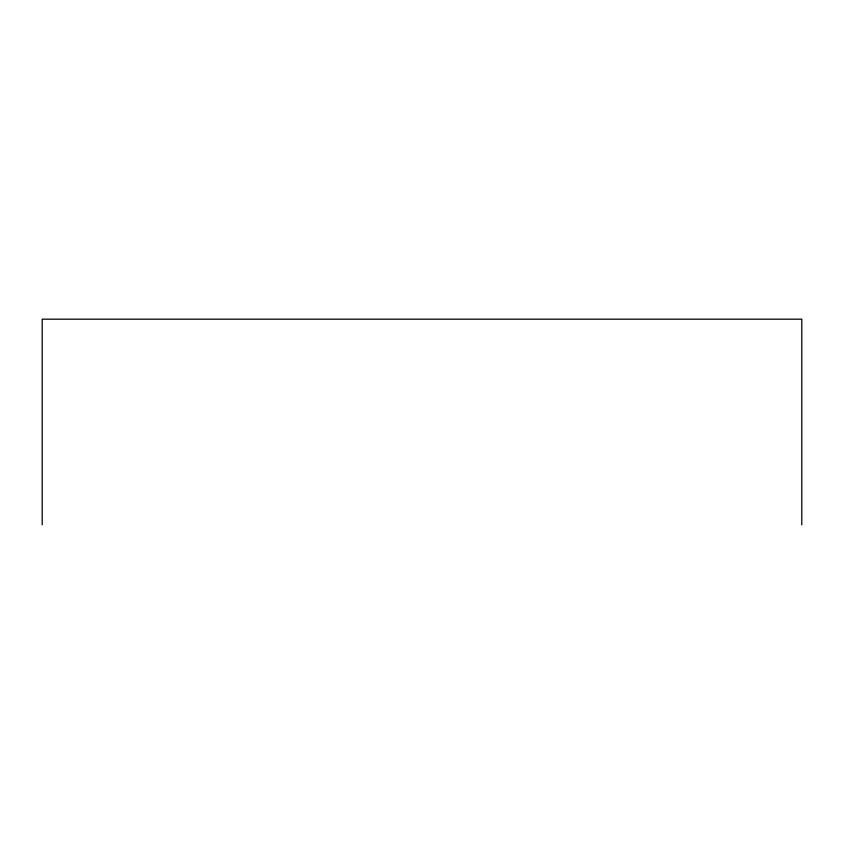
<?xml version="1.0" encoding="UTF-8"?>
<svg xmlns="http://www.w3.org/2000/svg" width="844" height="844" viewBox="0 0 844 844"><rect width="100%" height="100%" fill="white"/><g stroke="black" fill="none" stroke-linecap="round" stroke-linejoin="round"><path stroke-width="1.27" d="M801.8 524.82L801.8 319.18L42.2 319.18L42.2 524.82"/></g></svg>
